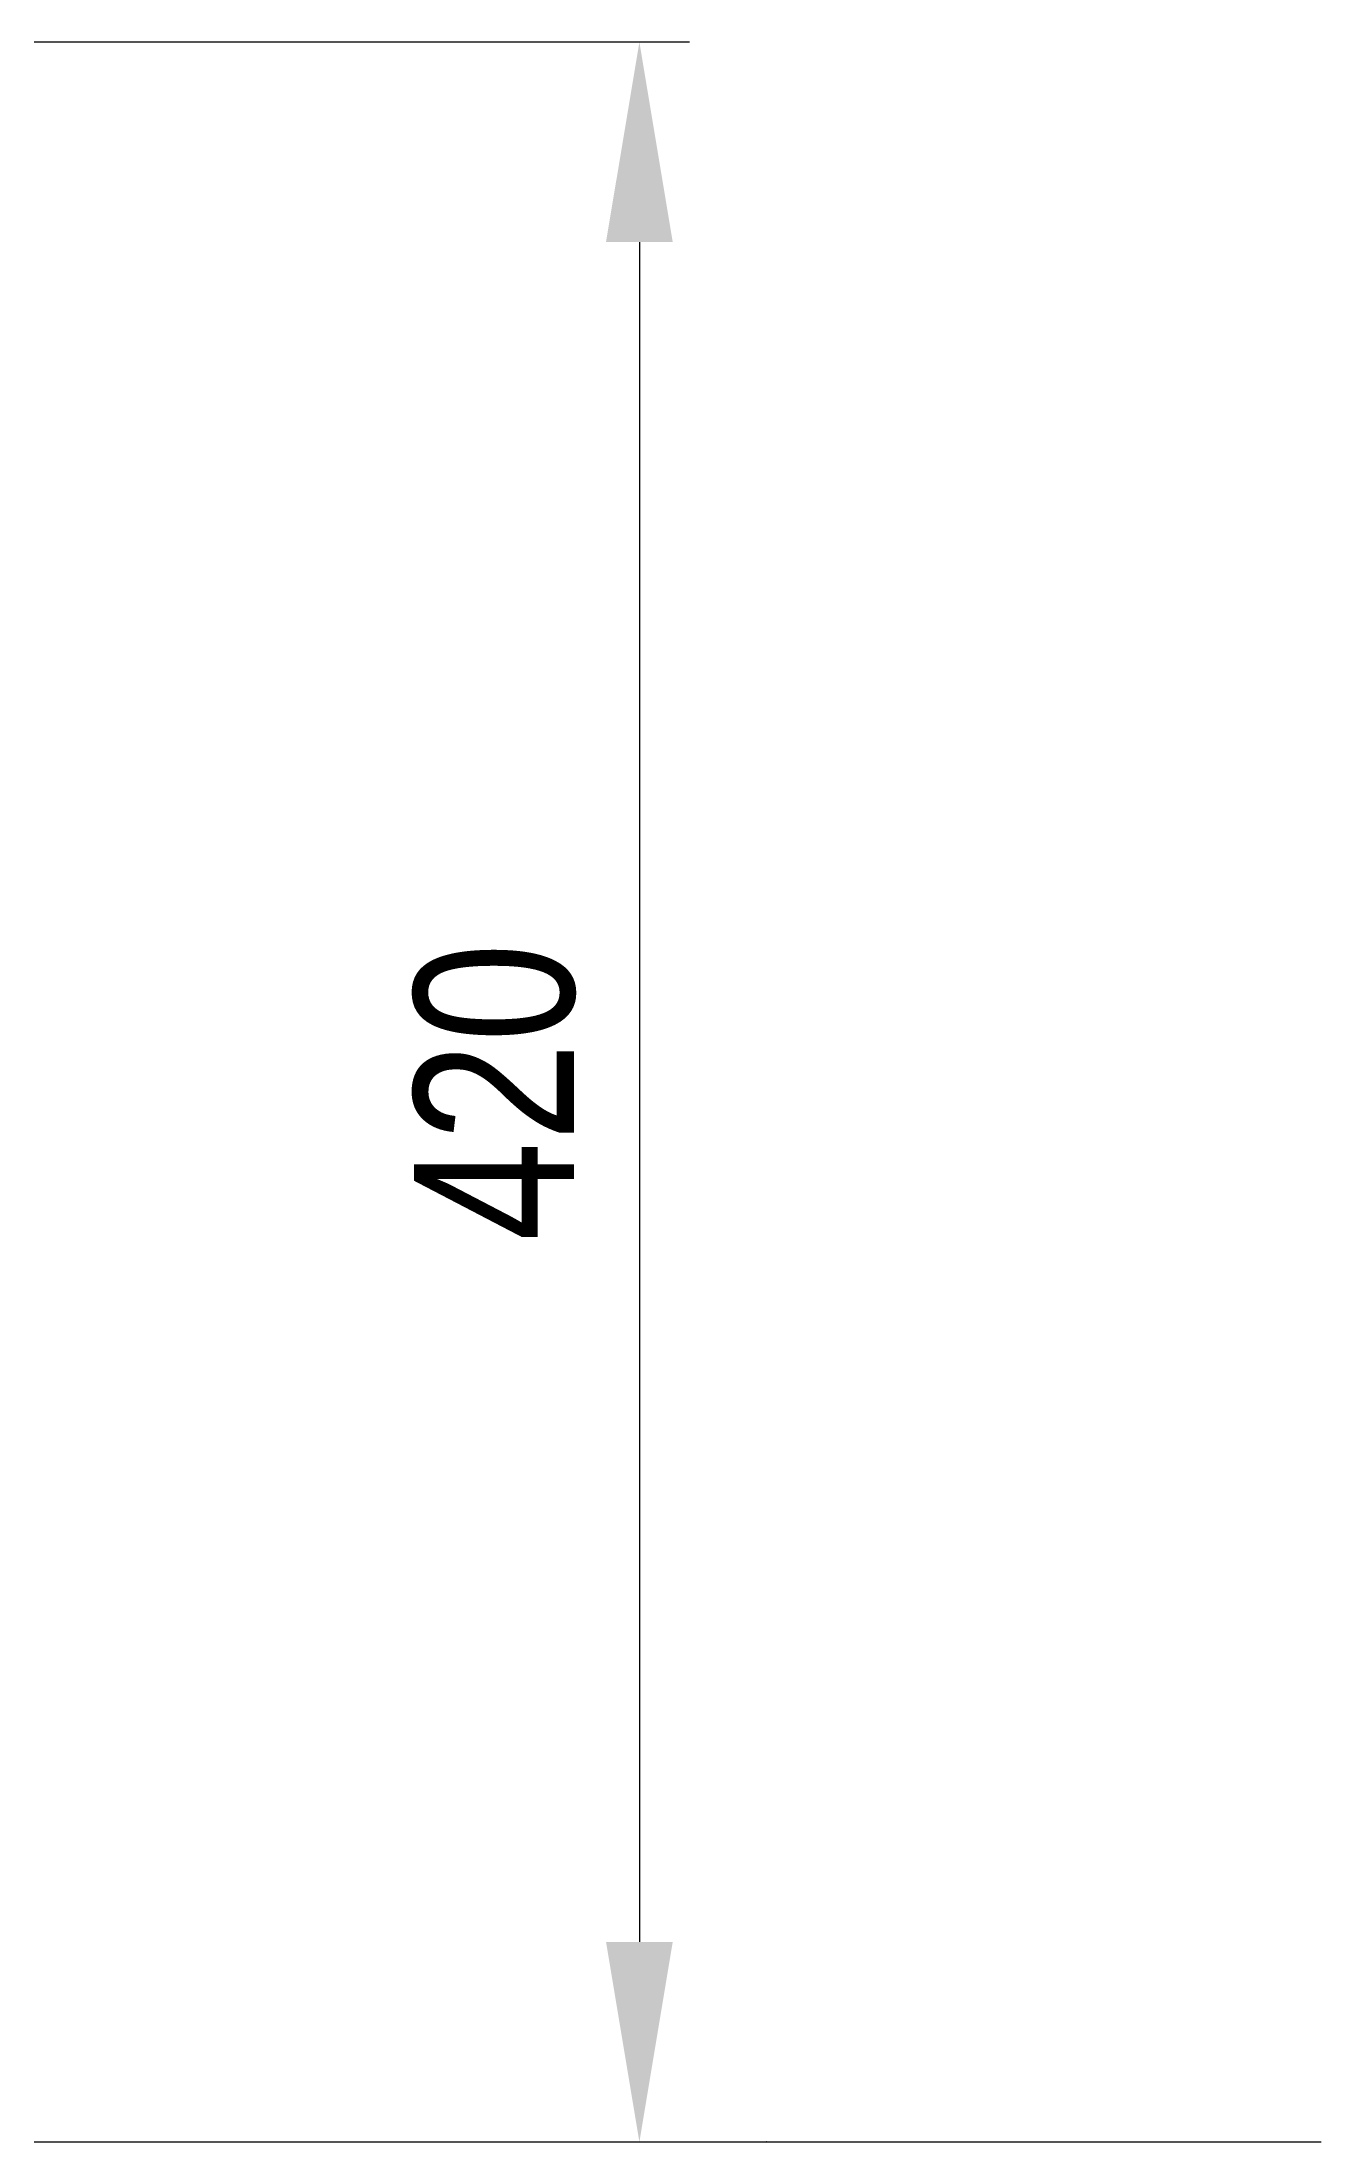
# Model space of a CAD drawing. Header units: millimetres. Extents: x 5064 to 11004, y 3085 to 7285.
# Drawn here: x 5991.7 to 6247.4, y 6010.4 to 6430.4 of the extents above; entities that cross this region are included whole.
import ezdxf

# ---------------------------------------------------------------- set-up
doc = ezdxf.new("R2010")
doc.units = ezdxf.units.MM
doc.header["$LTSCALE"] = 0.3
doc.styles.add('SEACAD_Arial', font='arial.ttf', dxfattribs={"width": 0.8})
doc.dimstyles.new('ISO-25', dxfattribs={"dimtxt": 1.6, "dimasz": 2, "dimexe": 0.5, "dimexo": 1.5, "dimtad": 1, "dimdec": 0, "dimtxsty": 'SEACAD_Arial', "dimcen": 2, "dimadec": 0, "dimazin": 0, "dimtfac": 1, "dimtdec": 0, "dimtmove": 0, "dimatfit": 3, "dimfxl": 1, "dimarcsym": 0})

# ---------------------------------------------------------------- blocks, each defined once
blk = doc.blocks.new('*D148')
at = {"color": 0, "lineweight": -2, "transparency": 16777216}
for p, q in [((5982.3, 6430.4), (6121.13, 6430.4)), ((6111.13, 6390.4), (6111.13, 6050.45)), ((5790.86, 6010.45), (6121.13, 6010.45))]:
    blk.add_line(p, q, dxfattribs=at)
at = {"color": 0, "transparency": 16777216}
for points in [[(6104.46, 6390.4), (6117.8, 6390.4), (6111.13, 6430.4)], [(6104.46, 6050.45), (6117.8, 6050.45), (6111.13, 6010.45)]]:
    blk.add_solid(points, dxfattribs=at)
at = {"layer": 'Defpoints', "color": 0, "transparency": 16777216}
for p in [(5952.3, 6430.4), (5760.86, 6010.45), (6111.13, 6010.45)]:
    blk.add_point(p, dxfattribs=at)
at = {"color": 0, "transparency": 16777216, "insert": (6082.29, 6220.42), "char_height": 32, "attachment_point": 5, "rotation": 90, "style": 'SEACAD_Arial'}
blk.add_mtext('420', dxfattribs=at)

msp = doc.modelspace()

# ---------------------------------------------------------------- linework, layer by layer
at = {"color": 7, "linetype": 'Continuous'}
msp.add_line((5295.45, 6010.45), (6247.45, 6010.45), dxfattribs=at)
msp.add_circle((6136.59, 6010.45), 0.01, dxfattribs=at)

# ---------------------------------------------------------------- dimensions: what is measured, and where the dimension line sits
dim = msp.add_linear_dim(base=(6111.13, 6010.45), p1=(5952.3, 6430.4), p2=(5760.86, 6010.45), angle=90, dimstyle='ISO-25')
dim.commit()
dim.dimension.update_dxf_attribs({"geometry": '*D148', "text_midpoint": (6082.29, 6220.42)})

doc.saveas('drawing.dxf')
